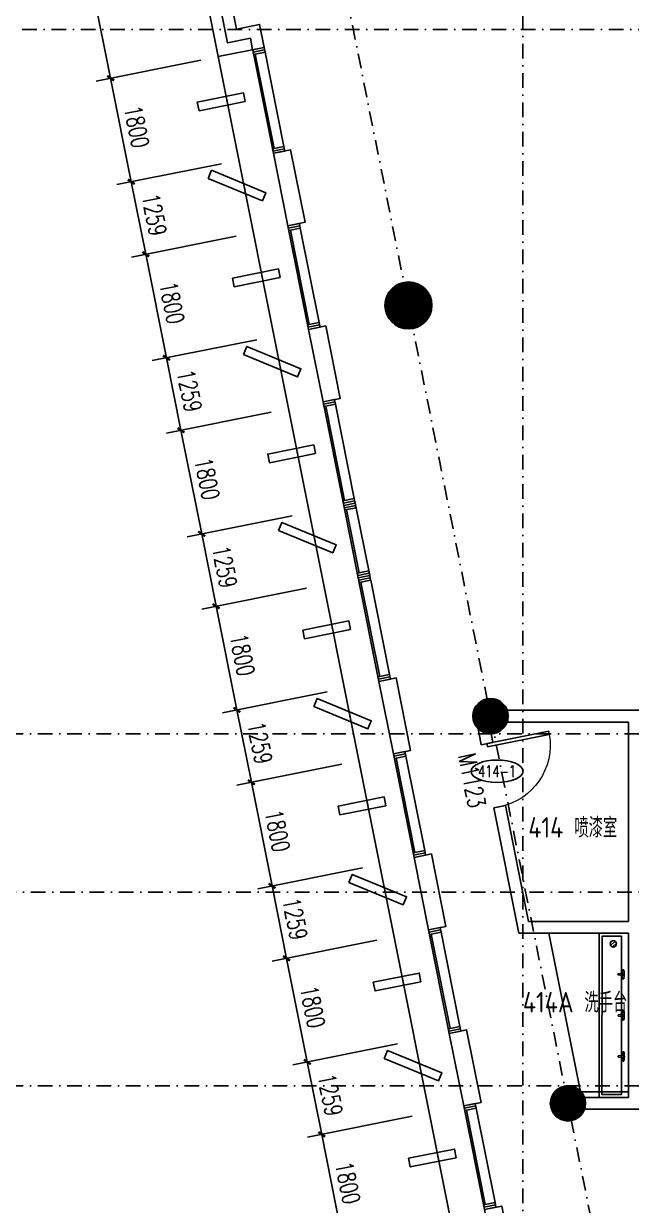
# Model space of a CAD drawing. Extents: x -354516 to 794396, y -401250 to -150594.
# Drawn here: x -327230 to -316866, y -322196 to -302056 of the extents above; entities that cross this region are included whole.
import ezdxf
from ezdxf.enums import TextEntityAlignment as Align

# ---------------------------------------------------------------- set-up
doc = ezdxf.new("R2010")
doc.units = 0
doc.header["$LTSCALE"] = 1000
doc.header["$MEASUREMENT"] = 0
doc.linetypes.add('DASHDOT2', pattern=[0.5, 0.25, -0.125, 0, -0.125])
doc.linetypes.add('DOTE', pattern=[2.42, 2, -0.2, 0.02, -0.2])
for name, color, linetype in [('510p-01$0$Door No.', 252, 'Continuous'), ('an-wall', 4, 'Continuous'), ('an-wndw', 2, 'Continuous'), ('an-wndw-mull-h', 2, 'Continuous'), ('COLUMN', 2, 'Continuous'), ('DOTE', 251, 'DOTE'), ('PIPE', 3, 'Continuous'), ('PUB_DIM', 3, 'Continuous'), ('PUB_HATCH', 8, 'Continuous'), ('SEE', 5, 'Continuous'), ('WALL', 2, 'Continuous'), ('WINDOW', 4, 'Continuous'), ('WINDOW_TEXT', 7, 'Continuous'), ('墙体', 7, 'Continuous'), ('房间名字和编号', 252, 'Continuous')]:
    doc.layers.add(name, color=color, linetype=linetype)
doc.layers.add('an-wc', color=253, linetype='Continuous', lineweight=25)
doc.styles.add('510p-04$0$_TCH_WINDOW', font='SIMPLEX', dxfattribs={"bigfont": 'GBCBIG'})
doc.styles.add('_TCH_DIM_T3', font='SIMPLEX', dxfattribs={"width": 0.705882, "bigfont": 'GBCBIG'})
doc.styles.add('_TCH_WINDOW', font='SIMPLEX', dxfattribs={"bigfont": 'GBCBIG'})
doc.styles.get("Standard").update_dxf_attribs({"font": 'gbenor.shx', "bigfont": 'gbcbig.shx'})
doc.dimstyles.new('_TCH_ARCH&&100', dxfattribs={"dimtxt": 297.5, "dimasz": 100, "dimexe": 250, "dimexo": 300, "dimgap": 126.25, "dimtad": 1, "dimdec": 0, "dimzin": 0, "dimdsep": 46, "dimtxsty": '_TCH_DIM_T3', "dimblk": 'ARCHTICK', "dimcen": 0.09, "dimclrt": 7, "dimazin": 2, "dimtfac": 1, "dimtdec": 0, "dimtix": 1, "dimtmove": 2, "dimatfit": 3, "dimfxl": 0, "dimtolj": 1, "dimtzin": 0, "dimarcsym": 0})

# ---------------------------------------------------------------- blocks, each defined once
blk = doc.blocks.new('A$C13E12EBE')
at = {"layer": 'an-wc'}
for p, q in [((-15, 77), (-35, 73)), ((-4, 22), (69, 25)), ((4, -22), (73, 3)), ((16, -77), (-5, -81))]:
    blk.add_line(p, q, dxfattribs=at)
for centre, major_axis, start_param, end_param in [((221, 44), (68, -341), 4.483782, 4.712389), ((0, 0), (4.3, -21.6), 3.141593, 6.283185), ((-241, -48), (68, -341), 1.631074, 1.799403), ((71, 14), (2.2, -10.8), -0.000069, 3.141524), ((221, 44), (68, -341), -1.570796, -1.342189), ((-241, -48), (68, -341), 1.342189, 1.510519)]:
    blk.add_ellipse(centre, major_axis=major_axis, ratio=0.727273, start_param=start_param, end_param=end_param, dxfattribs=at)
blk = doc.blocks.new('GRID')
at = {"layer": '墙体', "color": 250, "linetype": 'DASHDOT2', "lineweight": -3}
for p, q in [((6675.2, 78432), (23393.5, -5159.7)), ((11936.4, 36586.5), (11936.4, 72586.5)), ((53157.6, 66586.5), (-19063.6, 66586.5)), ((107436.4, 54586.5), (-19063.6, 54586.5)), ((57305.3, 51886.5), (-19063.6, 51886.5)), ((107436.4, 48586.5), (-19063.6, 48586.5))]:
    blk.add_line(p, q, dxfattribs=at)
blk = doc.blocks.new('A$C4BD07983')
at = {"layer": 'an-wndw-mull-h'}
blk.add_line((0, 0), (0, 200), dxfattribs=at)
blk.add_lwpolyline([(40, 200), (-40, 200), (-40, 0), (40, 0)], close=True, dxfattribs=at)
blk = doc.blocks.new('UBB side window')
at = {"layer": 'SEE'}
blk.add_lwpolyline([(498339312, 3089844226), (498338991, 3089842617)], dxfattribs=at)
at = {"layer": 'WINDOW'}
for points in [[(498339158, 3089842584), (498339479, 3089844192)], [(498339171, 3089842500), (498339524, 3089844265)]]:
    blk.add_lwpolyline(points, dxfattribs=at)
at = {"rotation": 258.6900676666284}
for p in [(498339320, 3089844265), (498338983, 3089842578)]:
    blk.add_blockref('A$C4BD07983', p, dxfattribs=at)
blk = doc.blocks.new('UBB Side Wall Model')
at = {"layer": 'an-wall'}
for points in [[(498339594, 3089843082), (498339623, 3089843230), (498340408, 3089843073), (498340378, 3089842926), (498339594, 3089843082)], [(498340222, 3089841771), (498340165, 3089841910), (498339241, 3089841529), (498339298, 3089841390), (498340222, 3089841771)], [(498338994, 3089840082), (498339023, 3089840230), (498339808, 3089840073), (498339778, 3089839926), (498338994, 3089840082)], [(498339622, 3089838771), (498339565, 3089838910), (498338641, 3089838529), (498338698, 3089838390), (498339622, 3089838771)]]:
    blk.add_lwpolyline(points, dxfattribs=at)
for points in [[(498339111, 3089842200), (498338864, 3089840965), (498338570, 3089841024), (498338817, 3089842259)], [(498338511, 3089839200), (498338264, 3089837965), (498337970, 3089838024), (498338217, 3089839259)]]:
    blk.add_lwpolyline(points, close=True, dxfattribs=at)
blk.add_point((498339903, 3089843097), dxfattribs=at)
at = {"layer": 'an-wndw'}
for p in [(498339603, 3089841597), (498339303, 3089840097), (498339003, 3089838597)]:
    blk.add_point(p, dxfattribs=at)
for p in [(-60, -300), (-660, -3300)]:
    blk.add_blockref('UBB side window', p, dxfattribs=at)
blk = doc.blocks.new('ubb glaz 2')
at = {"layer": 'an-wall'}
for points in [[(498274741, 3089861082), (498274712, 3089861230), (498273927, 3089861073), (498273957, 3089860926), (498274741, 3089861082)], [(498274113, 3089859771), (498274170, 3089859910), (498275094, 3089859529), (498275037, 3089859390), (498274113, 3089859771)], [(498275341, 3089858082), (498275312, 3089858230), (498274527, 3089858073), (498274557, 3089857926), (498275341, 3089858082)], [(498274713, 3089856771), (498274770, 3089856910), (498275694, 3089856529), (498275637, 3089856390), (498274713, 3089856771)]]:
    blk.add_lwpolyline(points, dxfattribs=at)
blk.add_lwpolyline([(498275824, 3089857200), (498276071, 3089855965), (498276365, 3089856024), (498276118, 3089857259)], close=True, dxfattribs=at)
blk.add_point((498274432, 3089861097), dxfattribs=at)
at = {"layer": 'an-wndw'}
for points in [[(498275471, 3089858965), (498275224, 3089860200)], [(498275484, 3089859049), (498275269, 3089860127)], [(498275420, 3089860239), (498275667, 3089859004)]]:
    blk.add_lwpolyline(points, dxfattribs=at)
for p in [(498274732, 3089859597), (498275032, 3089858097), (498275332, 3089856597)]:
    blk.add_point(p, dxfattribs=at)
at = {"layer": 'an-wndw', "xscale": -1}
for p in [(996614395, 17700), (996614995, 14700)]:
    blk.add_blockref('UBB side window', p, dxfattribs=at)
at = {"layer": 'an-wndw-mull-h', "xscale": -1, "rotation": 101.3099323333716}
for p in [(498275428, 3089860200), (498275659, 3089859043)]:
    blk.add_blockref('A$C4BD07983', p, dxfattribs=at)
blk = doc.blocks.new('_ArchTick')
at = {"color": 0, "linetype": 'ByBlock', "const_width": 0.4}
blk.add_lwpolyline([(-0.5, -0.5), (0.5, 0.5)], dxfattribs=at)
blk = doc.blocks.new('*D561')
at = {"layer": 'Defpoints', "color": 0}
for p in [(-325064, -296858), (-323912, -302619), (-325746, -302986)]:
    blk.add_point(p, dxfattribs=at)
at = {"layer": 'PUB_DIM', "color": 0, "lineweight": -2}
for p, q in [((-325358, -296917), (-327144, -297274)), ((-326898, -297225), (-325746, -302986)), ((-324206, -302678), (-325991, -303035))]:
    blk.add_line(p, q, dxfattribs=at)
at = {"layer": 'PUB_DIM', "color": 0, "lineweight": -2, "xscale": 100, "yscale": 100, "zscale": 100}
for p, rotation in [((-326898, -297225), 101.3099324825778), ((-325746, -302986), 281.3099324825778)]:
    blk.add_blockref('_ArchTick', p, dxfattribs=dict(at, rotation=rotation))
at = {"layer": 'PUB_DIM', "color": 7, "insert": (-326053, -300051), "char_height": 297.5, "attachment_point": 5, "rotation": 281.3099, "style": '_TCH_DIM_T3'}
blk.add_mtext('\\A1;5875', dxfattribs=at)
blk = doc.blocks.new('*D562')
at = {"layer": 'Defpoints', "color": 0}
for p in [(-323912, -302619), (-323559, -304384), (-325393, -304751)]:
    blk.add_point(p, dxfattribs=at)
at = {"layer": 'PUB_DIM', "color": 0, "lineweight": -2}
for p, q in [((-324206, -302678), (-325991, -303035)), ((-325746, -302986), (-325393, -304751)), ((-323853, -304443), (-325638, -304800))]:
    blk.add_line(p, q, dxfattribs=at)
at = {"layer": 'PUB_DIM', "color": 0, "lineweight": -2, "xscale": 100, "yscale": 100, "zscale": 100}
for p, rotation in [((-325746, -302986), 101.3099324825793), ((-325393, -304751), 281.3099324825793)]:
    blk.add_blockref('_ArchTick', p, dxfattribs=dict(at, rotation=rotation))
at = {"layer": 'PUB_DIM', "color": 7, "insert": (-325300, -303814), "char_height": 297.5, "attachment_point": 5, "rotation": 281.3099, "style": '_TCH_DIM_T3'}
blk.add_mtext('\\A1;1800', dxfattribs=at)
blk = doc.blocks.new('*D563')
at = {"layer": 'Defpoints', "color": 0}
for p in [(-323559, -304384), (-323312, -305619), (-325146, -305986)]:
    blk.add_point(p, dxfattribs=at)
at = {"layer": 'PUB_DIM', "color": 0, "lineweight": -2}
for p, q in [((-323853, -304443), (-325638, -304800)), ((-325393, -304751), (-325146, -305986)), ((-323606, -305678), (-325391, -306035))]:
    blk.add_line(p, q, dxfattribs=at)
at = {"layer": 'PUB_DIM', "color": 0, "lineweight": -2, "xscale": 100, "yscale": 100, "zscale": 100}
for p, rotation in [((-325393, -304751), 101.3099324825757), ((-325146, -305986), 281.3099324825757)]:
    blk.add_blockref('_ArchTick', p, dxfattribs=dict(at, rotation=rotation))
at = {"layer": 'PUB_DIM', "color": 7, "insert": (-325000, -305314), "char_height": 297.5, "attachment_point": 5, "rotation": 281.3099, "style": '_TCH_DIM_T3'}
blk.add_mtext('\\A1;1259', dxfattribs=at)
blk = doc.blocks.new('*D564')
at = {"layer": 'Defpoints', "color": 0}
for p in [(-323312, -305619), (-322959, -307384), (-324793, -307751)]:
    blk.add_point(p, dxfattribs=at)
at = {"layer": 'PUB_DIM', "color": 0, "lineweight": -2}
for p, q in [((-323606, -305678), (-325391, -306035)), ((-325146, -305986), (-324793, -307751)), ((-323253, -307443), (-325038, -307800))]:
    blk.add_line(p, q, dxfattribs=at)
at = {"layer": 'PUB_DIM', "color": 0, "lineweight": -2, "xscale": 100, "yscale": 100, "zscale": 100}
for p, rotation in [((-325146, -305986), 101.3099324825771), ((-324793, -307751), 281.3099324825771)]:
    blk.add_blockref('_ArchTick', p, dxfattribs=dict(at, rotation=rotation))
at = {"layer": 'PUB_DIM', "color": 7, "insert": (-324700, -306814), "char_height": 297.5, "attachment_point": 5, "rotation": 281.3099, "style": '_TCH_DIM_T3'}
blk.add_mtext('\\A1;1800', dxfattribs=at)
blk = doc.blocks.new('*D565')
at = {"layer": 'Defpoints', "color": 0}
for p in [(-322959, -307384), (-322712, -308619), (-324546, -308986)]:
    blk.add_point(p, dxfattribs=at)
at = {"layer": 'PUB_DIM', "color": 0, "lineweight": -2}
for p, q in [((-323253, -307443), (-325038, -307800)), ((-324793, -307751), (-324546, -308986)), ((-323006, -308678), (-324791, -309035))]:
    blk.add_line(p, q, dxfattribs=at)
at = {"layer": 'PUB_DIM', "color": 0, "lineweight": -2, "xscale": 100, "yscale": 100, "zscale": 100}
for p, rotation in [((-324793, -307751), 101.3099324825804), ((-324546, -308986), 281.3099324825805)]:
    blk.add_blockref('_ArchTick', p, dxfattribs=dict(at, rotation=rotation))
at = {"layer": 'PUB_DIM', "color": 7, "insert": (-324400, -308314), "char_height": 297.5, "attachment_point": 5, "rotation": 281.3099, "style": '_TCH_DIM_T3'}
blk.add_mtext('\\A1;1259', dxfattribs=at)
blk = doc.blocks.new('*D566')
at = {"layer": 'Defpoints', "color": 0}
for p in [(-322712, -308619), (-322359, -310384), (-324193, -310751)]:
    blk.add_point(p, dxfattribs=at)
at = {"layer": 'PUB_DIM', "color": 0, "lineweight": -2}
for p, q in [((-323006, -308678), (-324791, -309035)), ((-324546, -308986), (-324193, -310751)), ((-322653, -310443), (-324438, -310800))]:
    blk.add_line(p, q, dxfattribs=at)
at = {"layer": 'PUB_DIM', "color": 0, "lineweight": -2, "xscale": 100, "yscale": 100, "zscale": 100}
for p, rotation in [((-324546, -308986), 101.309932482576), ((-324193, -310751), 281.3099324825761)]:
    blk.add_blockref('_ArchTick', p, dxfattribs=dict(at, rotation=rotation))
at = {"layer": 'PUB_DIM', "color": 7, "insert": (-324100, -309814), "char_height": 297.5, "attachment_point": 5, "rotation": 281.3099, "style": '_TCH_DIM_T3'}
blk.add_mtext('\\A1;1800', dxfattribs=at)
blk = doc.blocks.new('*D567')
at = {"layer": 'Defpoints', "color": 0}
for p in [(-322359, -310384), (-322112, -311619), (-323946, -311986)]:
    blk.add_point(p, dxfattribs=at)
at = {"layer": 'PUB_DIM', "color": 0, "lineweight": -2}
for p, q in [((-322653, -310443), (-324438, -310800)), ((-324193, -310751), (-323946, -311986)), ((-322406, -311678), (-324191, -312035))]:
    blk.add_line(p, q, dxfattribs=at)
at = {"layer": 'PUB_DIM', "color": 0, "lineweight": -2, "xscale": 100, "yscale": 100, "zscale": 100}
for p, rotation in [((-324193, -310751), 101.3099324825799), ((-323946, -311986), 281.3099324825799)]:
    blk.add_blockref('_ArchTick', p, dxfattribs=dict(at, rotation=rotation))
at = {"layer": 'PUB_DIM', "color": 7, "insert": (-323800, -311314), "char_height": 297.5, "attachment_point": 5, "rotation": 281.3099, "style": '_TCH_DIM_T3'}
blk.add_mtext('\\A1;1259', dxfattribs=at)
blk = doc.blocks.new('*D568')
at = {"layer": 'Defpoints', "color": 0}
for p in [(-322112, -311619), (-321759, -313384), (-323593, -313751)]:
    blk.add_point(p, dxfattribs=at)
at = {"layer": 'PUB_DIM', "color": 0, "lineweight": -2}
for p, q in [((-322406, -311678), (-324191, -312035)), ((-323946, -311986), (-323593, -313751)), ((-322053, -313443), (-323838, -313800))]:
    blk.add_line(p, q, dxfattribs=at)
at = {"layer": 'PUB_DIM', "color": 0, "lineweight": -2, "xscale": 100, "yscale": 100, "zscale": 100}
for p, rotation in [((-323946, -311986), 101.3099324825771), ((-323593, -313751), 281.3099324825771)]:
    blk.add_blockref('_ArchTick', p, dxfattribs=dict(at, rotation=rotation))
at = {"layer": 'PUB_DIM', "color": 7, "insert": (-323500, -312814), "char_height": 297.5, "attachment_point": 5, "rotation": 281.3099, "style": '_TCH_DIM_T3'}
blk.add_mtext('\\A1;1800', dxfattribs=at)
blk = doc.blocks.new('*D569')
at = {"layer": 'Defpoints', "color": 0}
for p in [(-321759, -313384), (-321512, -314619), (-323346, -314986)]:
    blk.add_point(p, dxfattribs=at)
at = {"layer": 'PUB_DIM', "color": 0, "lineweight": -2}
for p, q in [((-322053, -313443), (-323838, -313800)), ((-323593, -313751), (-323346, -314986)), ((-321806, -314678), (-323591, -315035))]:
    blk.add_line(p, q, dxfattribs=at)
at = {"layer": 'PUB_DIM', "color": 0, "lineweight": -2, "xscale": 100, "yscale": 100, "zscale": 100}
for p, rotation in [((-323593, -313751), 101.3099324825789), ((-323346, -314986), 281.3099324825789)]:
    blk.add_blockref('_ArchTick', p, dxfattribs=dict(at, rotation=rotation))
at = {"layer": 'PUB_DIM', "color": 7, "insert": (-323200, -314314), "char_height": 297.5, "attachment_point": 5, "rotation": 281.3099, "style": '_TCH_DIM_T3'}
blk.add_mtext('\\A1;1259', dxfattribs=at)
blk = doc.blocks.new('*D570')
at = {"layer": 'Defpoints', "color": 0}
for p in [(-321512, -314619), (-321159, -316384), (-322993, -316751)]:
    blk.add_point(p, dxfattribs=at)
at = {"layer": 'PUB_DIM', "color": 0, "lineweight": -2}
for p, q in [((-321806, -314678), (-323591, -315035)), ((-323346, -314986), (-322993, -316751)), ((-321453, -316443), (-323238, -316800))]:
    blk.add_line(p, q, dxfattribs=at)
at = {"layer": 'PUB_DIM', "color": 0, "lineweight": -2, "xscale": 100, "yscale": 100, "zscale": 100}
for p, rotation in [((-323346, -314986), 101.3099324825775), ((-322993, -316751), 281.3099324825774)]:
    blk.add_blockref('_ArchTick', p, dxfattribs=dict(at, rotation=rotation))
at = {"layer": 'PUB_DIM', "color": 7, "insert": (-322900, -315814), "char_height": 297.5, "attachment_point": 5, "rotation": 281.3099, "style": '_TCH_DIM_T3'}
blk.add_mtext('\\A1;1800', dxfattribs=at)
blk = doc.blocks.new('*D571')
at = {"layer": 'Defpoints', "color": 0}
for p in [(-321159, -316384), (-320912, -317619), (-322746, -317986)]:
    blk.add_point(p, dxfattribs=at)
at = {"layer": 'PUB_DIM', "color": 0, "lineweight": -2}
for p, q in [((-321453, -316443), (-323238, -316800)), ((-322993, -316751), (-322746, -317986)), ((-321206, -317678), (-322991, -318035))]:
    blk.add_line(p, q, dxfattribs=at)
at = {"layer": 'PUB_DIM', "color": 0, "lineweight": -2, "xscale": 100, "yscale": 100, "zscale": 100}
for p, rotation in [((-322993, -316751), 101.3099324825778), ((-322746, -317986), 281.3099324825778)]:
    blk.add_blockref('_ArchTick', p, dxfattribs=dict(at, rotation=rotation))
at = {"layer": 'PUB_DIM', "color": 7, "insert": (-322600, -317314), "char_height": 297.5, "attachment_point": 5, "rotation": 281.3099, "style": '_TCH_DIM_T3'}
blk.add_mtext('\\A1;1259', dxfattribs=at)
blk = doc.blocks.new('*D572')
at = {"layer": 'Defpoints', "color": 0}
for p in [(-320912, -317619), (-320559, -319384), (-322393, -319751)]:
    blk.add_point(p, dxfattribs=at)
at = {"layer": 'PUB_DIM', "color": 0, "lineweight": -2}
for p, q in [((-321206, -317678), (-322991, -318035)), ((-322746, -317986), (-322393, -319751)), ((-320853, -319443), (-322638, -319800))]:
    blk.add_line(p, q, dxfattribs=at)
at = {"layer": 'PUB_DIM', "color": 0, "lineweight": -2, "xscale": 100, "yscale": 100, "zscale": 100}
for p, rotation in [((-322746, -317986), 101.3099324825782), ((-322393, -319751), 281.3099324825782)]:
    blk.add_blockref('_ArchTick', p, dxfattribs=dict(at, rotation=rotation))
at = {"layer": 'PUB_DIM', "color": 7, "insert": (-322300, -318814), "char_height": 297.5, "attachment_point": 5, "rotation": 281.3099, "style": '_TCH_DIM_T3'}
blk.add_mtext('\\A1;1800', dxfattribs=at)
blk = doc.blocks.new('*D573')
at = {"layer": 'Defpoints', "color": 0}
for p in [(-320559, -319384), (-320312, -320619), (-322146, -320986)]:
    blk.add_point(p, dxfattribs=at)
at = {"layer": 'PUB_DIM', "color": 0, "lineweight": -2}
for p, q in [((-320853, -319443), (-322638, -319800)), ((-322393, -319751), (-322146, -320986)), ((-320606, -320678), (-322391, -321035))]:
    blk.add_line(p, q, dxfattribs=at)
at = {"layer": 'PUB_DIM', "color": 0, "lineweight": -2, "xscale": 100, "yscale": 100, "zscale": 100}
for p, rotation in [((-322393, -319751), 101.3099324825768), ((-322146, -320986), 281.3099324825769)]:
    blk.add_blockref('_ArchTick', p, dxfattribs=dict(at, rotation=rotation))
at = {"layer": 'PUB_DIM', "color": 7, "insert": (-322000, -320314), "char_height": 297.5, "attachment_point": 5, "rotation": 281.3099, "style": '_TCH_DIM_T3'}
blk.add_mtext('\\A1;1259', dxfattribs=at)
blk = doc.blocks.new('*D574')
at = {"layer": 'Defpoints', "color": 0}
for p in [(-320312, -320619), (-319959, -322384), (-321793, -322751)]:
    blk.add_point(p, dxfattribs=at)
at = {"layer": 'PUB_DIM', "color": 0, "lineweight": -2}
for p, q in [((-320606, -320678), (-322391, -321035)), ((-322146, -320986), (-321793, -322751)), ((-320253, -322443), (-322038, -322800))]:
    blk.add_line(p, q, dxfattribs=at)
at = {"layer": 'PUB_DIM', "color": 0, "lineweight": -2, "xscale": 100, "yscale": 100, "zscale": 100}
for p, rotation in [((-322146, -320986), 101.3099324825785), ((-321793, -322751), 281.3099324825785)]:
    blk.add_blockref('_ArchTick', p, dxfattribs=dict(at, rotation=rotation))
at = {"layer": 'PUB_DIM', "color": 7, "insert": (-321700, -321814), "char_height": 297.5, "attachment_point": 5, "rotation": 281.3099, "style": '_TCH_DIM_T3'}
blk.add_mtext('\\A1;1800', dxfattribs=at)
blk = doc.blocks.new('$DorLib2D$00000001')
for p, q in [((0.45, 0.975), (0.5, 0.975)), ((0.45, 0), (0.45, 0.975)), ((0.5, 0), (0.5, 0.975)), ((0.5, 0), (0.45, 0))]:
    blk.add_line(p, q)
at = {"lineweight": 13}
blk.add_arc((0.475, 0), 0.975, 91.4693, 180, dxfattribs=at)
blk = doc.blocks.new('_YZH')
at = {"color": 255}
blk.add_circle((0, 0), 0.5, dxfattribs=at)
at = {"layer": 'PUB_HATCH', "color": 250, "const_width": 0.5}
blk.add_lwpolyline([(-0.25, 0, 1), (0.25, 0, 1)], format="xyb", close=True, dxfattribs=at)
blk = doc.blocks.new('510p-04$0$Door_Tag')
at = {"extrusion": (0, 0, -1)}
blk.add_ellipse((0, 0), major_axis=(443, 1), ratio=0.431859, dxfattribs=at)
at = {"style": '510p-04$0$_TCH_WINDOW', "width": 0.705882}
blk.add_attdef('DOOR_TAG', text='', height=200, dxfattribs=at).set_placement((0, 0), align=Align.MIDDLE_CENTER)
blk = doc.blocks.new('F8D958FG9FF')
at = {"layer": '房间名字和编号'}
for s, height, p in [('414', 350, (-113535, -362949)), ('喷漆室', 337.6, (-112748, -362949)), ('414A', 350, (-113627, -365928)), ('洗手台', 337.6, (-112577, -365928))]:
    blk.add_text(s, height=height, dxfattribs=at).set_placement(p)

msp = doc.modelspace()

# ---------------------------------------------------------------- hatches: boundary and pattern name
at = {"layer": 'PIPE'}
h = msp.add_hatch(dxfattribs=at)
h.set_pattern_fill('ANSI31', color=256, scale=25)
h.set_pattern_definition([(45, (-310627.204, 141147.44), (-28.0633004, 28.0633004), [])])
edge = h.paths.add_edge_path()
edge.add_arc((-317173.7, -317738.6), 55, 0, 360)

# ---------------------------------------------------------------- linework, layer by layer
at = {"layer": 'an-wc'}
msp.add_lwpolyline([(-316915.7, -317558.1), (-317415.7, -317558.1), (-317417, -320358), (-316915.7, -320358), (-316915.7, -317558.1)], dxfattribs=at)
msp.add_lwpolyline([(-317035.7, -317608.1), (-317365.7, -317608.1), (-317367, -320308), (-317036.9, -320308)], close=True, dxfattribs=at)
at = {"layer": 'PIPE'}
msp.add_circle((-317173.7, -317738.6), 55, dxfattribs=at)
at = {"layer": 'SEE'}
msp.add_line((-323912.4, -302618.6), (-310935.5, -367502), dxfattribs=at)
at = {"layer": 'WALL'}
for p, q in [((-316715.7, -313758.1), (-318985, -313758.1)), ((-316915.7, -313958.1), (-318985, -313958.1)), ((-316915.7, -314708.1), (-316915.7, -313958.1)), ((-319480.3, -314069.8), (-319425.4, -314344.4)), ((-319229.3, -314305.1), (-319258.7, -314157.9)), ((-319425.4, -314344.4), (-319229.3, -314305.1)), ((-316915.7, -317358.1), (-316915.7, -314708.1)), ((-319013.6, -315383.8), (-319209.7, -315423)), ((-318618.8, -317358.1), (-319013.6, -315383.8)), ((-319209.7, -315423), (-318782.8, -317558.1)), ((-316915.7, -317358.1), (-318618.8, -317358.1)), ((-316915.7, -317558.1), (-318782.8, -317558.1)), ((-316915.7, -317758.1), (-316915.7, -317558.1)), ((-316915.7, -320358.1), (-316915.7, -317758.1)), ((-317664.9, -320358.1), (-316915.7, -320358.1)), ((-317664.9, -320558.1), (-316715.7, -320558.1))]:
    msp.add_line(p, q, dxfattribs=at)
msp.add_lwpolyline([(-324766, -296889.8), (-325064.3, -296858.1), (-323912.4, -302618.6), (-323127.9, -302461.8), (-323206.3, -302069.8), (-323598.4, -302148.3), (-323795.3, -301163.4), (-322660.9, -300935.8), (-322639.8, -300736.9)], close=True, dxfattribs=at)
at = {"layer": 'WALL', "color": 0}
msp.add_lwpolyline([(-322639.6, -300737.2), (-324084.6, -300737), (-323755.3, -302383.6), (-323363, -302305.1), (-323323.8, -302501.3), (-323127.7, -302462), (-323206.1, -302069.8), (-323598.4, -302148.3), (-323795.3, -301163.4), (-322659.3, -300936.5), (-322638, -300737.3)], dxfattribs=at)
at = {"layer": 'WINDOW', "color": 251}
msp.add_lwpolyline([(-316915.7, -320258.1), (-317732.8, -320258.1), (-318272.8, -317558.1)], dxfattribs=at)

# ---------------------------------------------------------------- block references
msp.add_blockref('ubb glaz 2', (-498596994.5, -3090170466.1))
at = {"layer": '510p-01$0$Door No.'}
msp.add_blockref('510p-04$0$Door_Tag', (-319156.2, -314797.5), dxfattribs=at).add_auto_attribs({'DOOR_TAG': '414-1'})
at = {"layer": 'an-wc', "xscale": -1, "rotation": 11.31036347671576}
for p in [(-317015.7, -318258.1), (-317014.5, -318958.1), (-317013.3, -319658.1)]:
    msp.add_blockref('A$C13E12EBE', p, dxfattribs=at)
at = {"layer": 'an-wndw', "xscale": -1}
for p in [(498016140.5, -3090146466.1), (498018540.5, -3090158466.1), (498019740.5, -3090164466.1)]:
    msp.add_blockref('UBB Side Wall Model', p, dxfattribs=at)
at = {"layer": 'COLUMN'}
for p, xscale, yscale, zscale in [((-320667.8, -306858.1), 800, 800, 800), ((-319267.8, -313858.1), 600, 600, 600), ((-317947.8, -320458.1), 600, 600, 600)]:
    msp.add_blockref('_YZH', p, dxfattribs=dict(at, xscale=xscale, yscale=yscale, zscale=zscale))
at = {"layer": 'DOTE'}
msp.add_blockref('GRID', (-330652.1, -368744.6), dxfattribs=at)
at = {"layer": 'WINDOW'}
ref = msp.add_blockref('$DorLib2D$00000001', (-319219.5, -314864.1), dxfattribs=dict(at, xscale=1100, yscale=-1100, zscale=1100, rotation=101.3087555699608))
ref.add_attrib('A', 'M1123', (-319821.3, -314525.5), dxfattribs={"layer": 'WINDOW_TEXT', "height": 297.5, "rotation": 281.30876, "style": '_TCH_WINDOW', "width": 0.705882})
at = {"layer": '房间名字和编号'}
msp.add_blockref('F8D958FG9FF', (-205088.9, 47019.9), dxfattribs=at)

# ---------------------------------------------------------------- dimensions: what is measured, and where the dimension line sits
at = {"layer": 'PUB_DIM'}
for p1, p2, picture, middle in [((-325064.3, -296858.1), (-323912.1, -302618.9), '*D561', (-326052.6, -300051.4)), ((-323912.1, -302618.9), (-323559.1, -304384), '*D562', (-325300, -303814.3)), ((-323559.1, -304384), (-323312.1, -305618.9), '*D563', (-325000, -305314.3)), ((-323312.1, -305618.9), (-322959.1, -307384), '*D564', (-324700, -306814.3)), ((-322959.1, -307384), (-322712.1, -308618.9), '*D565', (-324400, -308314.3)), ((-322712.1, -308618.9), (-322359.1, -310384), '*D566', (-324100, -309814.3)), ((-322359.1, -310384), (-322112.1, -311618.9), '*D567', (-323800, -311314.3)), ((-322112.1, -311618.9), (-321759.1, -313384), '*D568', (-323500, -312814.3)), ((-321759.1, -313384), (-321512.1, -314618.9), '*D569', (-323200, -314314.3)), ((-321512.1, -314618.9), (-321159.1, -316384), '*D570', (-322900, -315814.3)), ((-321159.1, -316384), (-320912.1, -317618.9), '*D571', (-322600, -317314.3)), ((-320912.1, -317618.9), (-320559.1, -319384), '*D572', (-322300, -318814.3)), ((-320559.1, -319384), (-320312.1, -320618.9), '*D573', (-322000, -320314.3)), ((-320312.1, -320618.9), (-319959.1, -322384), '*D574', (-321700, -321814.3))]:
    dim = msp.add_aligned_dim(p1=p1, p2=p2, distance=-1870.4, dimstyle='_TCH_ARCH&&100', dxfattribs=at)
    dim.commit()
    dim.dimension.update_dxf_attribs({"geometry": picture, "text_midpoint": middle})

doc.saveas('drawing.dxf')
